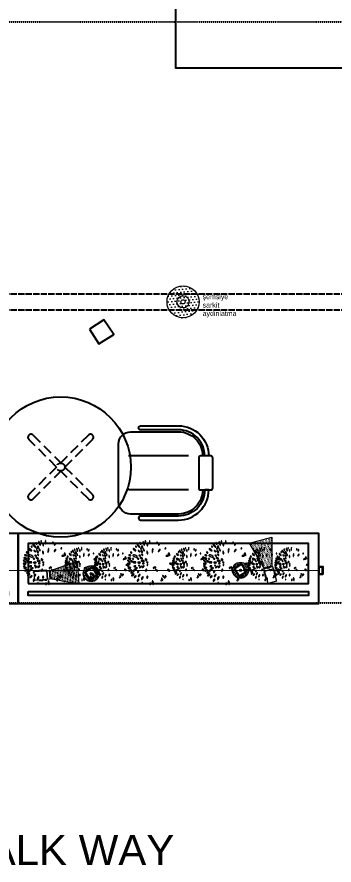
# Model space of a CAD drawing. Header units: millimetres. Extents: x 2562 to 7288, y 778 to 5635.
# Drawn here: x 5712 to 5870.2, y 838.7 to 1262 of the extents above; entities that cross this region are included whole.
import ezdxf

# ---------------------------------------------------------------- set-up
doc = ezdxf.new("R2010")
doc.units = ezdxf.units.MM
doc.set_wipeout_variables(frame=1)
doc.linetypes.add('HIDDEN', pattern=[0.375, 0.25, -0.125])
doc.linetypes.add('x-ref_base plan 1$0$C2-A104-16$0$HIDDEN', pattern=[0.375, 0.25, -0.125])
for name, color, linetype in [('0-gnl-gor2', 6, 'Continuous'), ('0-gnl-gor3', 252, 'Continuous'), ('0-gnl-gor5', 254, 'Continuous'), ('0-gnl-merdiven', 6, 'Continuous'), ('0-gnl-smbl-mahal', 6, 'Continuous'), ('0-gnl-ust', 191, 'HIDDEN'), ('2-tef-aksesuar', 30, 'Continuous'), ('BH-DO-NOTLAR', 12, 'Continuous'), ('yeni string aydinlatma', 30, 'Continuous')]:
    doc.layers.add(name, color=color, linetype=linetype)
doc.layers.add('ONOFF_LI-11', color=7, linetype='Continuous', lineweight=0, true_color=0xcc33a1)
doc.styles.get("Standard").update_dxf_attribs({"font": 'arial.ttf'})
doc.linetypes.add('ZIGZAG', pattern='A,0.00254,-5.08,[131,ltypeshp.shx,S=5.08,R=0,X=-5.08,Y=0],-10.16,[131,ltypeshp.shx,S=5.08,R=180,X=5.08,Y=0],-5.08', length=20.32254)

# ---------------------------------------------------------------- blocks, each defined once
blk = doc.blocks.new('LI-11')
blk.add_wipeout([(-2.2, 3.19), (2.2, 3.19), (2.2, 0.81), (2.56, 0.81), (2.56, -2.83), (2.41, -2.83), (2.41, -2.56), (2.2, -2.56), (2.2, -4.41), (2, -4.61), (-2, -4.61), (-2.2, -4.41), (-2.2, -2.61), (-2.4, -2.61), (-2.4, -2.83), (-2.55, -2.83), (-2.56, 0.81), (-2.2, 0.81)]).dxf.layer = 'ONOFF_LI-11'
at = {"layer": 'ONOFF_LI-11', "ltscale": 3, "true_color": 0xf4cd0b}
h = blk.add_hatch(dxfattribs=at)
h.set_pattern_fill('DOTS', color=40, scale=0.5)
h.paths.add_polyline_path([(-5.75, -18.62), (5.75, -18.62), (2, -4.61), (-2, -4.61)])
at = {"layer": 'ONOFF_LI-11', "color": 251, "ltscale": 3}
for p, q in [((-2.2, 0.81), (-2.56, 0.81)), ((-2.56, 0.81), (-2.56, -0.81)), ((2.2, 0.81), (2.56, 0.81)), ((2.56, 0.81), (2.56, -0.81)), ((-2.2, -0.81), (-2.39, -0.81)), ((2.2, -0.81), (2.39, -0.81)), ((2.41, -1.95), (2.56, -1.95))]:
    blk.add_line(p, q, dxfattribs=at)
for points in [[(-2.56, -1.95), (-2.56, 0.81)], [(-2.41, -1.95), (-2.38, 0.81)], [(2.41, -1.95), (2.38, 0.81)], [(2.56, -1.95), (2.56, 0.81)]]:
    blk.add_lwpolyline(points, dxfattribs=at)
at = {"layer": 'ONOFF_LI-11', "ltscale": 3}
for points in [[(2.2, -4.41), (2.2, 3.19), (-2.2, 3.19), (-2.2, -4.41)], [(-2.2, -3.06), (2.2, -3.06)], [(-2.2, -3.21), (2.2, -3.21)], [(-2.2, -4.41), (2.2, -4.41)], [(-2, -4.61), (-2.2, -4.41)], [(-2, -4.61), (2, -4.61)], [(-2, -4.61), (2, -4.61)], [(2, -4.61), (2.2, -4.41)]]:
    blk.add_lwpolyline(points, dxfattribs=at)
at = {"layer": 'ONOFF_LI-11', "color": 251, "ltscale": 3}
for points in [[(-2.55, -2.83), (-2.4, -2.83), (-2.4, -1.95), (-2.55, -1.95)], [(-2.4, -2.21), (-2.2, -2.21), (-2.2, -2.61), (-2.4, -2.61)], [(2.2, -2.26), (2.41, -2.26), (2.41, -2.56), (2.2, -2.56)], [(2.41, -1.95), (2.56, -1.95), (2.56, -2.83), (2.41, -2.83)]]:
    blk.add_lwpolyline(points, close=True, dxfattribs=at)
at = {"layer": 'ONOFF_LI-11', "color": 40, "ltscale": 3, "true_color": 0xf4cd0b}
blk.add_lwpolyline([(-5.75, -18.62), (5.75, -18.62), (2, -4.61), (-2, -4.61), (-5.75, -18.62)], dxfattribs=at)
blk = doc.blocks.new('BP_Abelia grandiflora')
at = {"layer": '0-gnl-gor5', "lineweight": 9}
for points in [[(-0.1169, 0.1861, 0.228205), (-0.1179, 0.1848, 0.088786), (-0.1179, 0.181, 0.045809), (-0.1169, 0.177, 0.034018), (-0.1147, 0.1718, 0.034018), (-0.1117, 0.167, 0.045809), (-0.109, 0.1638, 0.088786), (-0.1059, 0.1617, 0.228205), (-0.1043, 0.1617, 0.228205), (-0.1034, 0.163, 0.088786), (-0.1033, 0.1668, 0.045809), (-0.1044, 0.1708, 0.034018), (-0.1066, 0.176, 0.034018), (-0.1095, 0.1808, 0.045809), (-0.1123, 0.184, 0.088786), (-0.1154, 0.1861, 0.228205)], [(-0.0949, 0.2077, 0.206976), (-0.0962, 0.2062, 0.096084), (-0.0969, 0.2021, 0.052894), (-0.0962, 0.1976, 0.039992), (-0.0943, 0.1919, 0.039992), (-0.0914, 0.1866, 0.052894), (-0.0886, 0.183, 0.096084), (-0.0851, 0.1807, 0.206976), (-0.0831, 0.1807, 0.206976), (-0.0818, 0.1821, 0.096084), (-0.0811, 0.1862, 0.052894), (-0.0818, 0.1908, 0.039992), (-0.0837, 0.1965, 0.039992), (-0.0866, 0.2018, 0.052894), (-0.0894, 0.2054, 0.096084), (-0.0929, 0.2077, 0.206976)], [(-0.0624, 0.1861, 0.029169), (-0.0573, 0.1778, 0.03978), (-0.0528, 0.1723, 0.081053), (-0.0476, 0.1685, 0.247796), (-0.0454, 0.1685, 0.247796), (-0.0441, 0.1704, 0.081053), (-0.0445, 0.1768, 0.03978), (-0.0466, 0.1836, 0.029169), (-0.0507, 0.1924, 0.029169), (-0.0558, 0.2006, 0.03978), (-0.0603, 0.2061, 0.081053), (-0.0655, 0.21, 0.247796), (-0.0677, 0.2099, 0.247796), (-0.0689, 0.2081, 0.081053), (-0.0686, 0.2016, 0.03978), (-0.0665, 0.1949, 0.029169)], [(-0.0439, 0.2257, 0.261938), (-0.0448, 0.2249, 0.075007), (-0.0454, 0.2211, 0.035692), (-0.0451, 0.2169, 0.025978), (-0.044, 0.2111, 0.025978), (-0.0423, 0.2055, 0.035692), (-0.0406, 0.2017, 0.075007), (-0.0383, 0.1986, 0.261938), (-0.0372, 0.1982, 0.261938), (-0.0363, 0.199, 0.075007), (-0.0357, 0.2029, 0.035692), (-0.036, 0.2071, 0.025978), (-0.0371, 0.2128, 0.025978), (-0.0388, 0.2184, 0.035692), (-0.0405, 0.2223, 0.075007), (-0.0428, 0.2254, 0.261938)], [(-0.0182, 0.2289, 0.243416), (-0.0193, 0.2281, 0.082852), (-0.0205, 0.2245, 0.04109), (-0.0209, 0.2203, 0.030206), (-0.0205, 0.2146, 0.030206), (-0.0194, 0.209, 0.04109), (-0.018, 0.205, 0.082852), (-0.0159, 0.2019, 0.243416), (-0.0146, 0.2014, 0.243416), (-0.0135, 0.2022, 0.082852), (-0.0123, 0.2058, 0.04109), (-0.012, 0.21, 0.030206), (-0.0124, 0.2157, 0.030206), (-0.0135, 0.2213, 0.04109), (-0.0149, 0.2252, 0.082852), (-0.0169, 0.2284, 0.243416)], [(-0.0073, 0.1703, 0.208148), (-0.0086, 0.1698, 0.095716), (-0.0104, 0.1674, 0.052486), (-0.0115, 0.1642, 0.039639), (-0.0122, 0.1599, 0.039639), (-0.0122, 0.1556, 0.052486), (-0.0116, 0.1523, 0.095716), (-0.0102, 0.1497, 0.208148), (-0.0089, 0.149, 0.208148), (-0.0075, 0.1495, 0.095716), (-0.0058, 0.1519, 0.052486), (-0.0047, 0.155, 0.039639), (-0.004, 0.1593, 0.039639), (-0.004, 0.1637, 0.052486), (-0.0046, 0.1669, 0.095716), (-0.006, 0.1696, 0.208148)], [(0.0025, 0.2302, 0.154562), (0.0008, 0.2297, 0.106795), (-0.0008, 0.2278, 0.073326), (-0.0017, 0.2253, 0.059836), (-0.002, 0.222, 0.059836), (-0.0016, 0.2187, 0.073326), (-0.0005, 0.2163, 0.106795), (0.0013, 0.2145, 0.154562), (0.003, 0.214, 0.154562), (0.0046, 0.2146, 0.106795), (0.0063, 0.2165, 0.073326), (0.0072, 0.219, 0.059836), (0.0075, 0.2223, 0.059836), (0.007, 0.2255, 0.073326), (0.0059, 0.228, 0.106795), (0.0042, 0.2298, 0.154562)], [(0.0309, 0.2284, 0.217322), (0.0291, 0.228, 0.092688), (0.0264, 0.2249, 0.049364), (0.0246, 0.2208, 0.036974), (0.023, 0.215, 0.036974), (0.0223, 0.209, 0.049364), (0.0226, 0.2045, 0.092688), (0.024, 0.2006, 0.217322), (0.0255, 0.1996, 0.217322), (0.0273, 0.2, 0.092688), (0.03, 0.2031, 0.049364), (0.0318, 0.2072, 0.036974), (0.0334, 0.213, 0.036974), (0.0341, 0.219, 0.049364), (0.0338, 0.2235, 0.092688), (0.0324, 0.2274, 0.217322)], [(0.0349, 0.1693, 0.191592), (0.0327, 0.169, 0.100474), (0.0295, 0.1664, 0.058435), (0.0271, 0.1626, 0.044925), (0.0251, 0.1571, 0.044925), (0.0241, 0.1513, 0.058435), (0.0242, 0.1468, 0.100474), (0.0257, 0.1429, 0.191592), (0.0274, 0.1416, 0.191592), (0.0296, 0.1419, 0.100474), (0.0328, 0.1445, 0.058435), (0.0352, 0.1483, 0.044925), (0.0372, 0.1538, 0.044925), (0.0382, 0.1596, 0.058435), (0.0381, 0.1641, 0.100474), (0.0366, 0.1679, 0.191592)], [(0.0625, 0.2217, 0.256191), (0.0601, 0.2214, 0.077505), (0.0549, 0.2164, 0.037329), (0.0505, 0.2097, 0.027247), (0.0458, 0.1998, 0.027247), (0.0422, 0.1895, 0.037329), (0.0406, 0.1816, 0.077505), (0.0407, 0.1744, 0.256191), (0.0422, 0.1726, 0.256191), (0.0445, 0.1728, 0.077505), (0.0497, 0.1779, 0.037329), (0.0541, 0.1846, 0.027247), (0.0588, 0.1944, 0.027247), (0.0624, 0.2048, 0.037329), (0.0641, 0.2126, 0.077505), (0.0639, 0.2199, 0.256191)], [(0.0696, 0.1689, 0.110174), (0.0678, 0.1694, 0.102587), (0.0658, 0.169, 0.093413), (0.0641, 0.1678, 0.08782), (0.0629, 0.1661, 0.08782), (0.0623, 0.164, 0.093413), (0.0624, 0.162, 0.102587), (0.0634, 0.1602, 0.110174), (0.0648, 0.159, 0.110174), (0.0666, 0.1586, 0.102587), (0.0686, 0.159, 0.093413), (0.0703, 0.1601, 0.08782), (0.0716, 0.1619, 0.08782), (0.0722, 0.1639, 0.093413), (0.072, 0.166, 0.102587), (0.0711, 0.1678, 0.110174)], [(0.0872, 0.2131, 0.259831), (0.0859, 0.213, 0.07593), (0.0827, 0.2101, 0.036288), (0.0799, 0.2062, 0.026439), (0.0768, 0.2004, 0.026439), (0.0743, 0.1943, 0.036288), (0.0731, 0.1897, 0.07593), (0.0729, 0.1854, 0.259831), (0.0737, 0.1843, 0.259831), (0.0751, 0.1844, 0.07593), (0.0783, 0.1873, 0.036288), (0.0811, 0.1912, 0.026439), (0.0842, 0.197, 0.026439), (0.0866, 0.203, 0.036288), (0.0879, 0.2077, 0.07593), (0.088, 0.212, 0.259831)], [(0.1147, 0.1991, 0.205663), (0.1132, 0.1993, 0.096491), (0.1103, 0.1979, 0.053352), (0.1077, 0.1954, 0.040391), (0.105, 0.1915, 0.040391), (0.1029, 0.1873, 0.053352), (0.102, 0.1838, 0.096491), (0.1021, 0.1806, 0.205663), (0.103, 0.1793, 0.205663), (0.1046, 0.1791, 0.096491), (0.1075, 0.1806, 0.053352), (0.1101, 0.1831, 0.040391), (0.1128, 0.1869, 0.040391), (0.1148, 0.1912, 0.053352), (0.1158, 0.1946, 0.096491), (0.1157, 0.1979, 0.205663)], [(0.1382, 0.1775, 0.15118), (0.1365, 0.1782, 0.106997), (0.134, 0.1779, 0.074795), (0.1316, 0.1766, 0.061485), (0.1292, 0.1743, 0.061485), (0.1274, 0.1716, 0.074795), (0.1266, 0.169, 0.106997), (0.1268, 0.1664, 0.15118), (0.1278, 0.1649, 0.15118), (0.1295, 0.1642, 0.106997), (0.132, 0.1645, 0.074795), (0.1344, 0.1658, 0.061485), (0.1368, 0.1681, 0.061485), (0.1386, 0.1708, 0.074795), (0.1394, 0.1734, 0.106997), (0.1392, 0.176, 0.15118)], [(-0.1882, 0.1194, 0.136055), (-0.1885, 0.1183, 0.10695), (-0.1881, 0.1168, 0.081551), (-0.1873, 0.1156, 0.069671), (-0.1859, 0.1145, 0.069671), (-0.1842, 0.1138, 0.081551), (-0.1827, 0.1137, 0.10695), (-0.1813, 0.1141, 0.136055), (-0.1805, 0.1149, 0.136055), (-0.1802, 0.116, 0.10695), (-0.1805, 0.1174, 0.081551), (-0.1814, 0.1187, 0.069671), (-0.1828, 0.1198, 0.069671), (-0.1844, 0.1204, 0.081551), (-0.1859, 0.1206, 0.10695), (-0.1873, 0.1202, 0.136055)], [(-0.1584, 0.1599, 0.17972), (-0.1593, 0.158, 0.103229), (-0.1587, 0.1544, 0.062965), (-0.157, 0.151, 0.049171), (-0.1537, 0.1471, 0.049171), (-0.1498, 0.144, 0.062965), (-0.1463, 0.1423, 0.103229), (-0.1427, 0.1419, 0.17972), (-0.1408, 0.1428, 0.17972), (-0.14, 0.1447, 0.103229), (-0.1405, 0.1483, 0.062965), (-0.1423, 0.1518, 0.049171), (-0.1455, 0.1556, 0.049171), (-0.1494, 0.1587, 0.062965), (-0.1529, 0.1604, 0.103229), (-0.1565, 0.1608, 0.17972)], [(-0.1503, 0.1158, 0.222164), (-0.1506, 0.1139, 0.090991), (-0.1487, 0.1099, 0.047763), (-0.1455, 0.1062, 0.035633), (-0.1404, 0.102, 0.035633), (-0.1348, 0.0986, 0.047763), (-0.1302, 0.0968, 0.090991), (-0.1258, 0.0964, 0.222164), (-0.1242, 0.0973, 0.222164), (-0.1238, 0.0992, 0.090991), (-0.1257, 0.1032, 0.047763), (-0.1289, 0.1069, 0.035633), (-0.134, 0.1111, 0.035633), (-0.1396, 0.1145, 0.047763), (-0.1442, 0.1163, 0.090991), (-0.1486, 0.1167, 0.222164)], [(-0.1156, 0.1428, 0.225102), (-0.1162, 0.1413, 0.08993), (-0.1152, 0.1376, 0.046807), (-0.1131, 0.134, 0.03484), (-0.1095, 0.1297, 0.03484), (-0.1053, 0.1259, 0.046807), (-0.1018, 0.1236, 0.08993), (-0.0982, 0.1225, 0.225102), (-0.0967, 0.123, 0.225102), (-0.0961, 0.1245, 0.08993), (-0.0971, 0.1282, 0.046807), (-0.0992, 0.1318, 0.03484), (-0.1028, 0.1361, 0.03484), (-0.1069, 0.1399, 0.046807), (-0.1104, 0.1422, 0.08993), (-0.1141, 0.1433, 0.225102)], [(-0.0742, 0.1435, 0.185857), (-0.075, 0.1421, 0.10188), (-0.0748, 0.1393, 0.060594), (-0.0736, 0.1365, 0.046923), (-0.0714, 0.1332, 0.046923), (-0.0686, 0.1304, 0.060594), (-0.066, 0.1288, 0.10188), (-0.0633, 0.1281, 0.185857), (-0.0618, 0.1286, 0.185857), (-0.061, 0.13, 0.10188), (-0.0612, 0.1328, 0.060594), (-0.0623, 0.1357, 0.046923), (-0.0646, 0.1389, 0.046923), (-0.0674, 0.1417, 0.060594), (-0.07, 0.1434, 0.10188), (-0.0727, 0.144, 0.185857)], [(-0.0361, 0.1647, 0.224678), (-0.0373, 0.1636, 0.090084), (-0.0382, 0.1598, 0.046944), (-0.0381, 0.1555, 0.034953), (-0.0369, 0.1499, 0.034953), (-0.035, 0.1445, 0.046944), (-0.0329, 0.1407, 0.090084), (-0.0301, 0.1379, 0.224678), (-0.0285, 0.1376, 0.224678), (-0.0273, 0.1387, 0.090084), (-0.0264, 0.1425, 0.046944), (-0.0265, 0.1468, 0.034953), (-0.0277, 0.1525, 0.034953), (-0.0296, 0.1579, 0.046944), (-0.0317, 0.1617, 0.090084), (-0.0345, 0.1644, 0.224678)], [(-0.0318, 0.0896, 0.218092), (-0.0326, 0.0885, 0.092422), (-0.0328, 0.0851, 0.049107), (-0.0319, 0.0815, 0.036758), (-0.0299, 0.077, 0.036758), (-0.0273, 0.0729, 0.049107), (-0.0248, 0.0701, 0.092422), (-0.022, 0.0684, 0.218092), (-0.0205, 0.0685, 0.218092), (-0.0196, 0.0696, 0.092422), (-0.0195, 0.073, 0.049107), (-0.0203, 0.0766, 0.036758), (-0.0223, 0.0811, 0.036758), (-0.025, 0.0852, 0.049107), (-0.0274, 0.088, 0.092422), (-0.0303, 0.0897, 0.218092)], [(-0.0304, 0.1171, 0.270783), (-0.0309, 0.1163, 0.071066), (-0.0307, 0.1129, 0.033234), (-0.0297, 0.1092, 0.024094), (-0.0277, 0.1044, 0.024094), (-0.0252, 0.0997, 0.033234), (-0.0231, 0.0966, 0.071066), (-0.0205, 0.0942, 0.270783), (-0.0196, 0.0941, 0.270783), (-0.019, 0.0949, 0.071066), (-0.0193, 0.0984, 0.033234), (-0.0203, 0.1021, 0.024094), (-0.0223, 0.1069, 0.024094), (-0.0248, 0.1115, 0.033234), (-0.0269, 0.1146, 0.071066), (-0.0294, 0.117, 0.270783)], [(-0.0097, 0.1225, 0.164937), (-0.0107, 0.1219, 0.10574), (-0.0115, 0.1203, 0.068929), (-0.0118, 0.1184, 0.055121), (-0.0115, 0.1159, 0.055121), (-0.0107, 0.1136, 0.068929), (-0.0096, 0.112, 0.10574), (-0.0081, 0.1109, 0.164937), (-0.007, 0.1108, 0.164937), (-0.006, 0.1114, 0.10574), (-0.0051, 0.113, 0.068929), (-0.0049, 0.115, 0.055121), (-0.0051, 0.1174, 0.055121), (-0.006, 0.1197, 0.068929), (-0.007, 0.1213, 0.10574), (-0.0085, 0.1224, 0.164937)], [(0.0237, 0.1248, 0.221241), (0.0221, 0.1244, 0.091319), (0.0196, 0.1216, 0.048066), (0.0178, 0.1178, 0.035885), (0.0163, 0.1124, 0.035885), (0.0156, 0.1069, 0.048066), (0.0158, 0.1028, 0.091319), (0.017, 0.0992, 0.221241), (0.0183, 0.0982, 0.221241), (0.0199, 0.0986, 0.091319), (0.0224, 0.1014, 0.048066), (0.0241, 0.1052, 0.035885), (0.0256, 0.1105, 0.035885), (0.0263, 0.1161, 0.048066), (0.0262, 0.1202, 0.091319), (0.025, 0.1238, 0.221241)], [(0.0359, 0.0865, 0.213517), (0.0338, 0.0863, 0.093974), (0.0304, 0.0835, 0.050644), (0.0276, 0.0795, 0.038059), (0.0249, 0.0736, 0.038059), (0.0232, 0.0674, 0.050644), (0.0227, 0.0625, 0.093974), (0.0236, 0.0581, 0.213517), (0.025, 0.0567, 0.213517), (0.0271, 0.0569, 0.093974), (0.0305, 0.0597, 0.050644), (0.0333, 0.0637, 0.038059), (0.036, 0.0696, 0.038059), (0.0377, 0.0759, 0.050644), (0.0382, 0.0807, 0.093974), (0.0373, 0.0851, 0.213517)], [(0.0679, 0.0919, 0.234361), (0.0665, 0.0921, 0.086447), (0.0632, 0.0903, 0.043866), (0.0603, 0.0875, 0.032434), (0.0569, 0.0832, 0.032434), (0.0542, 0.0785, 0.043866), (0.0527, 0.0747, 0.086447), (0.0523, 0.071, 0.234361), (0.053, 0.0698, 0.234361), (0.0544, 0.0696, 0.086447), (0.0576, 0.0714, 0.043866), (0.0606, 0.0742, 0.032434), (0.0639, 0.0785, 0.032434), (0.0667, 0.0832, 0.043866), (0.0681, 0.087, 0.086447), (0.0686, 0.0907, 0.234361)], [(0.0661, 0.1221, 0.181524), (0.0647, 0.1224, 0.10285), (0.0625, 0.1216, 0.062262), (0.0604, 0.12, 0.048498), (0.0583, 0.1175, 0.048498), (0.0568, 0.1145, 0.062262), (0.0561, 0.1121, 0.10285), (0.0562, 0.1097, 0.181524), (0.057, 0.1086, 0.181524), (0.0584, 0.1082, 0.10285), (0.0606, 0.109, 0.062262), (0.0627, 0.1106, 0.048498), (0.0648, 0.1132, 0.048498), (0.0663, 0.1161, 0.062262), (0.067, 0.1186, 0.10285), (0.0669, 0.121, 0.181524)], [(0.1041, 0.1589, 0.219849), (0.1013, 0.1592, 0.09181), (0.0958, 0.156, 0.048525), (0.0909, 0.1509, 0.036269), (0.0857, 0.1431, 0.036269), (0.0816, 0.1346, 0.048525), (0.0797, 0.1279, 0.09181), (0.0797, 0.1215, 0.219849), (0.0813, 0.1192, 0.219849), (0.084, 0.119, 0.09181), (0.0896, 0.1222, 0.048525), (0.0944, 0.1273, 0.036269), (0.0997, 0.1351, 0.036269), (0.1038, 0.1435, 0.048525), (0.1057, 0.1503, 0.09181), (0.1057, 0.1567, 0.219849)], [(0.094, 0.0995, 0.190551), (0.0926, 0.0999, 0.100739), (0.0901, 0.0991, 0.058823), (0.0878, 0.0973, 0.045281), (0.0853, 0.0945, 0.045281), (0.0834, 0.0913, 0.058823), (0.0825, 0.0885, 0.100739), (0.0824, 0.0859, 0.190551), (0.0832, 0.0847, 0.190551), (0.0846, 0.0843, 0.100739), (0.0871, 0.0852, 0.058823), (0.0894, 0.0869, 0.045281), (0.0919, 0.0897, 0.045281), (0.0938, 0.0929, 0.058823), (0.0947, 0.0957, 0.100739), (0.0948, 0.0983, 0.190551)], [(0.1418, 0.0995, 0.211516), (0.1406, 0.1001, 0.094634), (0.1379, 0.0995, 0.051326), (0.1352, 0.098, 0.038641), (0.132, 0.0955, 0.038641), (0.1293, 0.0925, 0.051326), (0.1277, 0.0899, 0.094634), (0.1269, 0.0872, 0.211516), (0.1274, 0.086, 0.211516), (0.1285, 0.0855, 0.094634), (0.1313, 0.0861, 0.051326), (0.134, 0.0875, 0.038641), (0.1371, 0.0901, 0.038641), (0.1398, 0.0931, 0.051326), (0.1415, 0.0957, 0.094634), (0.1422, 0.0983, 0.211516)], [(0.1675, 0.1451, 0.224459), (0.1656, 0.1458, 0.090164), (0.1609, 0.1447, 0.047015), (0.1562, 0.1421, 0.035012), (0.1506, 0.1377, 0.035012), (0.1457, 0.1326, 0.047015), (0.1427, 0.1282, 0.090164), (0.1412, 0.1236, 0.224459), (0.1418, 0.1216, 0.224459), (0.1437, 0.1209, 0.090164), (0.1484, 0.122, 0.047015), (0.153, 0.1245, 0.035012), (0.1586, 0.129, 0.035012), (0.1635, 0.1341, 0.047015), (0.1665, 0.1385, 0.090164), (0.1681, 0.1431, 0.224459)], [(0.2035, 0.1, 0.241866), (0.2017, 0.1009, 0.08348), (0.1962, 0.1001, 0.041558), (0.1905, 0.0976, 0.030579), (0.1834, 0.0932, 0.030579), (0.1768, 0.088, 0.041558), (0.1726, 0.0835, 0.08348), (0.1699, 0.0786, 0.241866), (0.1702, 0.0766, 0.241866), (0.172, 0.0756, 0.08348), (0.1775, 0.0765, 0.041558), (0.1832, 0.0789, 0.030579), (0.1903, 0.0833, 0.030579), (0.1969, 0.0886, 0.041558), (0.2011, 0.0931, 0.08348), (0.2038, 0.098, 0.241866)], [(0.1873, 0.118, 0.167836), (0.1863, 0.1188, 0.105336), (0.1844, 0.119, 0.067731), (0.1823, 0.1185, 0.053888), (0.18, 0.1173, 0.053888), (0.178, 0.1156, 0.067731), (0.1767, 0.1139, 0.105336), (0.1762, 0.112, 0.167836), (0.1765, 0.1108, 0.167836), (0.1775, 0.1101, 0.105336), (0.1794, 0.1099, 0.067731), (0.1815, 0.1103, 0.053888), (0.1838, 0.1116, 0.053888), (0.1858, 0.1133, 0.067731), (0.1871, 0.1149, 0.105336), (0.1876, 0.1168, 0.167836)], [(-0.2179, 0.0108, 0.226996), (-0.2171, 0.009, 0.089235), (-0.2128, 0.0066, 0.046197), (-0.2076, 0.0053, 0.034337), (-0.2004, 0.0047, 0.034337), (-0.1932, 0.0051, 0.046197), (-0.188, 0.0062, 0.089235), (-0.1836, 0.0085, 0.226996), (-0.1827, 0.0103, 0.226996), (-0.1836, 0.0121, 0.089235), (-0.1878, 0.0145, 0.046197), (-0.1931, 0.0158, 0.034337), (-0.2003, 0.0164, 0.034337), (-0.2075, 0.016, 0.046197), (-0.2127, 0.0149, 0.089235), (-0.217, 0.0126, 0.226996)], [(-0.2157, 0.0401, 0.218506), (-0.2154, 0.0389, 0.092278), (-0.2133, 0.0371, 0.048969), (-0.2106, 0.0359, 0.036642), (-0.2068, 0.0349, 0.036642), (-0.2029, 0.0344, 0.048969), (-0.1999, 0.0346, 0.092278), (-0.1974, 0.0355, 0.218506), (-0.1967, 0.0365, 0.218506), (-0.197, 0.0376, 0.092278), (-0.199, 0.0394, 0.048969), (-0.2017, 0.0406, 0.036642), (-0.2055, 0.0416, 0.036642), (-0.2095, 0.0421, 0.048969), (-0.2124, 0.0419, 0.092278), (-0.215, 0.041, 0.218506)], [(-0.1458, 0.0585, 0.14574), (-0.1458, 0.0563, 0.107166), (-0.1443, 0.0536, 0.077192), (-0.1418, 0.0515, 0.064269), (-0.1383, 0.05, 0.064269), (-0.1344, 0.0494, 0.077192), (-0.1312, 0.0498, 0.107166), (-0.1285, 0.0512, 0.14574), (-0.1273, 0.0531, 0.14574), (-0.1273, 0.0554, 0.107166), (-0.1288, 0.0581, 0.077192), (-0.1313, 0.0601, 0.064269), (-0.1348, 0.0617, 0.064269), (-0.1387, 0.0623, 0.077192), (-0.1419, 0.0619, 0.107166), (-0.1446, 0.0604, 0.14574)], [(-0.0748, 0.0608, 0.17178), (-0.0753, 0.059, 0.104715), (-0.0743, 0.0561, 0.066124), (-0.0723, 0.0535, 0.052265), (-0.0692, 0.0509, 0.052265), (-0.0655, 0.0491, 0.066124), (-0.0623, 0.0483, 0.104715), (-0.0593, 0.0486, 0.17178), (-0.0578, 0.0498, 0.17178), (-0.0574, 0.0516, 0.104715), (-0.0583, 0.0544, 0.066124), (-0.0603, 0.057, 0.052265), (-0.0635, 0.0596, 0.052265), (-0.0672, 0.0615, 0.066124), (-0.0703, 0.0622, 0.104715), (-0.0733, 0.0619, 0.17178)], [(-0.0205, 0.0374, 0.159367), (-0.0211, 0.0362, 0.106385), (-0.0211, 0.0342, 0.071268), (-0.0202, 0.0322, 0.05759), (-0.0187, 0.0301, 0.05759), (-0.0166, 0.0284, 0.071268), (-0.0147, 0.0275, 0.106385), (-0.0127, 0.0273, 0.159367), (-0.0115, 0.0279, 0.159367), (-0.0108, 0.0291, 0.106385), (-0.0109, 0.0311, 0.071268), (-0.0117, 0.0331, 0.05759), (-0.0133, 0.0352, 0.05759), (-0.0153, 0.0369, 0.071268), (-0.0173, 0.0378, 0.106385), (-0.0193, 0.0379, 0.159367)], [(0.0052, 0.0784, 0.182227), (0.0039, 0.0779, 0.102698), (0.0023, 0.0761, 0.061989), (0.0013, 0.0736, 0.048238), (0.0008, 0.0702, 0.048238), (0.001, 0.0668, 0.061989), (0.0017, 0.0643, 0.102698), (0.003, 0.0623, 0.182227), (0.0043, 0.0617, 0.182227), (0.0056, 0.0621, 0.102698), (0.0072, 0.064, 0.061989), (0.0082, 0.0665, 0.048238), (0.0087, 0.0698, 0.048238), (0.0085, 0.0732, 0.061989), (0.0079, 0.0758, 0.102698), (0.0065, 0.0778, 0.182227)], [(0.012, 0.0369, 0.233435), (0.0111, 0.0368, 0.086805), (0.0093, 0.0354, 0.044155), (0.0079, 0.0333, 0.032669), (0.0064, 0.0302, 0.032669), (0.0053, 0.027, 0.044155), (0.0049, 0.0245, 0.086805), (0.0051, 0.0223, 0.233435), (0.0057, 0.0216, 0.233435), (0.0066, 0.0216, 0.086805), (0.0083, 0.0231, 0.044155), (0.0097, 0.0252, 0.032669), (0.0112, 0.0282, 0.032669), (0.0123, 0.0315, 0.044155), (0.0128, 0.034, 0.086805), (0.0126, 0.0362, 0.233435)], [(0.0453, 0.0441, 0.148782), (0.0434, 0.0454, 0.107096), (0.0403, 0.0456, 0.075846), (0.0371, 0.0447, 0.062692), (0.0338, 0.0425, 0.062692), (0.031, 0.0396, 0.075846), (0.0295, 0.0367, 0.107096), (0.0291, 0.0336, 0.148782), (0.03, 0.0315, 0.148782), (0.0319, 0.0302, 0.107096), (0.035, 0.03, 0.075846), (0.0382, 0.0309, 0.062692), (0.0416, 0.0331, 0.062692), (0.0443, 0.036, 0.075846), (0.0458, 0.0389, 0.107096), (0.0462, 0.042, 0.148782)], [(0.0981, 0.0721, 0.189405), (0.0969, 0.0727, 0.101026), (0.0946, 0.0725, 0.059252), (0.0923, 0.0715, 0.045676), (0.0897, 0.0696, 0.045676), (0.0874, 0.0673, 0.059252), (0.086, 0.0651, 0.101026), (0.0855, 0.0629, 0.189405), (0.0859, 0.0617, 0.189405), (0.087, 0.0611, 0.101026), (0.0893, 0.0613, 0.059252), (0.0916, 0.0623, 0.045676), (0.0943, 0.0642, 0.045676), (0.0966, 0.0665, 0.059252), (0.0979, 0.0686, 0.101026), (0.0985, 0.0709, 0.189405)], [(0.1193, 0.0144, 0.224989), (0.1186, 0.0158, 0.089971), (0.1151, 0.0174, 0.046843), (0.1111, 0.0181, 0.03487), (0.1055, 0.0181, 0.03487), (0.1, 0.0173, 0.046843), (0.096, 0.0161, 0.089971), (0.0928, 0.014, 0.224989), (0.0922, 0.0125, 0.224989), (0.093, 0.0112, 0.089971), (0.0964, 0.0096, 0.046843), (0.1005, 0.0089, 0.03487), (0.1061, 0.0089, 0.03487), (0.1116, 0.0097, 0.046843), (0.1156, 0.0109, 0.089971), (0.1188, 0.0129, 0.224989)], [(0.1346, 0.0725, 0.173385), (0.1328, 0.0738, 0.104439), (0.1293, 0.0741, 0.065477), (0.1255, 0.0731, 0.051621), (0.1212, 0.0708, 0.051621), (0.1175, 0.0676, 0.065477), (0.1152, 0.0645, 0.104439), (0.1142, 0.0611, 0.173385), (0.1147, 0.059, 0.173385), (0.1165, 0.0577, 0.104439), (0.1201, 0.0574, 0.065477), (0.1238, 0.0584, 0.051621), (0.1281, 0.0607, 0.051621), (0.1318, 0.0639, 0.065477), (0.1341, 0.067, 0.104439), (0.1351, 0.0704, 0.173385)], [(0.1513, 0.0468, 0.242243), (0.1503, 0.0477, 0.083327), (0.1468, 0.0483, 0.041444), (0.1429, 0.0479, 0.030488), (0.1377, 0.0467, 0.030488), (0.1327, 0.0448, 0.041444), (0.1293, 0.0429, 0.083327), (0.1267, 0.0404, 0.242243), (0.1265, 0.0392, 0.242243), (0.1274, 0.0382, 0.083327), (0.1309, 0.0377, 0.041444), (0.1348, 0.0381, 0.030488), (0.14, 0.0393, 0.030488), (0.145, 0.0412, 0.041444), (0.1484, 0.0431, 0.083327), (0.151, 0.0456, 0.242243)], [(0.1594, 0.073, 0.141068), (0.1582, 0.0738, 0.107148), (0.1564, 0.0742, 0.079281), (0.1545, 0.0738, 0.066799), (0.1524, 0.0727, 0.066799), (0.1507, 0.0711, 0.079281), (0.1497, 0.0694, 0.107148), (0.1494, 0.0676, 0.141068), (0.1499, 0.0662, 0.141068), (0.151, 0.0653, 0.107148), (0.1529, 0.065, 0.079281), (0.1548, 0.0654, 0.066799), (0.1569, 0.0665, 0.066799), (0.1586, 0.0681, 0.079281), (0.1596, 0.0698, 0.107148), (0.1598, 0.0716, 0.141068)], [(0.1792, 0.0558, 0.150587), (0.178, 0.0578, 0.107025), (0.1752, 0.0595, 0.075054), (0.1717, 0.06, 0.06178), (0.1675, 0.0595, 0.06178), (0.1636, 0.058, 0.075054), (0.1608, 0.056, 0.107025), (0.1591, 0.0532, 0.150587), (0.1589, 0.0509, 0.150587), (0.1601, 0.0489, 0.107025), (0.163, 0.0472, 0.075054), (0.1664, 0.0467, 0.06178), (0.1706, 0.0472, 0.06178), (0.1745, 0.0487, 0.075054), (0.1773, 0.0507, 0.107025), (0.1791, 0.0535, 0.150587)], [(0.1986, -0.0014, 0.244655), (0.198, -0.0002, 0.082347), (0.1947, 0.0016, 0.040717), (0.1907, 0.0027, 0.02991), (0.185, 0.0033, 0.02991), (0.1794, 0.0032, 0.040717), (0.1752, 0.0026, 0.082347), (0.1718, 0.0011, 0.244655), (0.1711, 0, 0.244655), (0.1716, -0.0013, 0.082347), (0.175, -0.0031, 0.040717), (0.179, -0.0041, 0.02991), (0.1846, -0.0047, 0.02991), (0.1903, -0.0046, 0.040717), (0.1944, -0.004, 0.082347), (0.1979, -0.0026, 0.244655)], [(0.2216, 0.0378, 0.277561), (0.2205, 0.0388, 0.067974), (0.2151, 0.0394, 0.031398), (0.209, 0.0388, 0.0227), (0.2009, 0.0372, 0.0227), (0.1929, 0.0348, 0.031398), (0.1873, 0.0324, 0.067974), (0.1828, 0.0293, 0.277561), (0.1824, 0.0279, 0.277561), (0.1834, 0.0269, 0.067974), (0.1889, 0.0263, 0.031398), (0.1949, 0.0269, 0.0227), (0.203, 0.0285, 0.0227), (0.211, 0.031, 0.031398), (0.2166, 0.0333, 0.067974), (0.2211, 0.0364, 0.277561)], [(0.2153, 0.0698, 0.167894), (0.214, 0.071, 0.105327), (0.2112, 0.0717, 0.067707), (0.2082, 0.0713, 0.053864), (0.2047, 0.0699, 0.053864), (0.2015, 0.0678, 0.067707), (0.1994, 0.0656, 0.105327), (0.1983, 0.063, 0.167894), (0.1986, 0.0612, 0.167894), (0.1999, 0.06, 0.105327), (0.2026, 0.0594, 0.067707), (0.2056, 0.0598, 0.053864), (0.2092, 0.0611, 0.053864), (0.2124, 0.0632, 0.067707), (0.2144, 0.0654, 0.105327), (0.2155, 0.068, 0.167894)], [(0.2238, 0.0126, 0.132495), (0.2234, 0.014, 0.106693), (0.2222, 0.0153, 0.083176), (0.2206, 0.0161, 0.071819), (0.2184, 0.0164, 0.071819), (0.2163, 0.0161, 0.083176), (0.2146, 0.0153, 0.106693), (0.2134, 0.014, 0.132495), (0.213, 0.0126, 0.132495), (0.2134, 0.0112, 0.106693), (0.2146, 0.0098, 0.083176), (0.2163, 0.009, 0.071819), (0.2184, 0.0087, 0.071819), (0.2206, 0.009, 0.083176), (0.2222, 0.0098, 0.106693), (0.2234, 0.0112, 0.132495)], [(-0.199, -0.0776, 0.203392), (-0.1984, -0.078, 0.097182), (-0.1969, -0.0782, 0.054153), (-0.1953, -0.0778, 0.04109), (-0.1933, -0.077, 0.04109), (-0.1914, -0.0758, 0.054153), (-0.1902, -0.0747, 0.097182), (-0.1895, -0.0733, 0.203392), (-0.1895, -0.0726, 0.203392), (-0.1901, -0.0721, 0.097182), (-0.1916, -0.072, 0.054153), (-0.1932, -0.0723, 0.04109), (-0.1952, -0.0732, 0.04109), (-0.1971, -0.0744, 0.054153), (-0.1983, -0.0755, 0.097182), (-0.199, -0.0768, 0.203392)], [(-0.1913, -0.0915, 0.248362), (-0.1905, -0.0921, 0.080818), (-0.1875, -0.092, 0.039613), (-0.1843, -0.0911, 0.029036), (-0.1802, -0.0893, 0.029036), (-0.1764, -0.087, 0.039613), (-0.1738, -0.085, 0.080818), (-0.1719, -0.0826, 0.248362), (-0.1719, -0.0816, 0.248362), (-0.1728, -0.081, 0.080818), (-0.1758, -0.0811, 0.039613), (-0.1789, -0.082, 0.029036), (-0.183, -0.0838, 0.029036), (-0.1869, -0.0861, 0.039613), (-0.1895, -0.0881, 0.080818), (-0.1913, -0.0905, 0.248362)], [(-0.0769, -0.0398, 0.241023), (-0.078, -0.0393, 0.083819), (-0.0811, -0.0402, 0.041814), (-0.0843, -0.042, 0.030784), (-0.0881, -0.0451, 0.030784), (-0.0915, -0.0485, 0.041814), (-0.0937, -0.0514, 0.083819), (-0.0949, -0.0545, 0.241023), (-0.0946, -0.0556, 0.241023), (-0.0935, -0.0561, 0.083819), (-0.0903, -0.0552, 0.041814), (-0.0872, -0.0534, 0.030784), (-0.0834, -0.0504, 0.030784), (-0.0799, -0.0469, 0.041814), (-0.0778, -0.044, 0.083819), (-0.0766, -0.0409, 0.241023)], [(-0.0535, -0.0192, 0.151181), (-0.0547, -0.0184, 0.106997), (-0.0568, -0.0183, 0.074794), (-0.0589, -0.0189, 0.061485), (-0.0612, -0.0203, 0.061485), (-0.063, -0.0223, 0.074794), (-0.0641, -0.0242, 0.106997), (-0.0643, -0.0263, 0.151181), (-0.0638, -0.0276, 0.151181), (-0.0625, -0.0284, 0.106997), (-0.0605, -0.0286, 0.074794), (-0.0584, -0.028, 0.061485), (-0.0561, -0.0265, 0.061485), (-0.0542, -0.0246, 0.074794), (-0.0532, -0.0226, 0.106997), (-0.0529, -0.0206, 0.151181)], [(-0.0498, -0.0342, 0.175332), (-0.0509, -0.0338, 0.104088), (-0.0528, -0.0342, 0.064698), (-0.0546, -0.0353, 0.050853), (-0.0565, -0.0372, 0.050853), (-0.058, -0.0395, 0.064698), (-0.0587, -0.0415, 0.104088), (-0.0588, -0.0434, 0.175332), (-0.0582, -0.0444, 0.175332), (-0.0571, -0.0448, 0.104088), (-0.0551, -0.0444, 0.064698), (-0.0533, -0.0433, 0.050853), (-0.0514, -0.0414, 0.050853), (-0.0499, -0.0391, 0.064698), (-0.0492, -0.0371, 0.104088), (-0.0492, -0.0352, 0.175332)], [(0.1367, -0.0488, 0.30054), (0.1364, -0.0476, 0.057112), (0.1318, -0.0445, 0.025448), (0.1262, -0.0419, 0.018256), (0.1183, -0.0389, 0.018256), (0.1101, -0.0366, 0.025448), (0.1041, -0.0354, 0.057112), (0.0985, -0.0353, 0.30054), (0.0976, -0.036, 0.30054), (0.0979, -0.0371, 0.057112), (0.1025, -0.0403, 0.025448), (0.108, -0.0429, 0.018256), (0.116, -0.0458, 0.018256), (0.1242, -0.0482, 0.025448), (0.1302, -0.0493, 0.057112), (0.1358, -0.0495, 0.30054)], [(0.2184, -0.032, 0.290135), (0.2181, -0.0311, 0.062096), (0.2144, -0.0287, 0.028093), (0.2099, -0.0268, 0.020218), (0.2034, -0.0249, 0.020218), (0.1969, -0.0235, 0.028093), (0.192, -0.0229, 0.062096), (0.1876, -0.0232, 0.290135), (0.1869, -0.0239, 0.290135), (0.1872, -0.0249, 0.062096), (0.1909, -0.0273, 0.028093), (0.1954, -0.0291, 0.020218), (0.2018, -0.0311, 0.020218), (0.2084, -0.0325, 0.028093), (0.2132, -0.033, 0.062096), (0.2177, -0.0327, 0.290135)], [(-0.1769, -0.1172, 0.283742), (-0.1757, -0.1177, 0.065106), (-0.1707, -0.1163, 0.029758), (-0.1657, -0.1138, 0.021464), (-0.1591, -0.1096, 0.021464), (-0.1529, -0.1049, 0.029758), (-0.1488, -0.101, 0.065106), (-0.1457, -0.0969, 0.283742), (-0.1458, -0.0956, 0.283742), (-0.147, -0.0951, 0.065106), (-0.1519, -0.0965, 0.029758), (-0.157, -0.099, 0.021464), (-0.1636, -0.1032, 0.021464), (-0.1698, -0.1079, 0.029758), (-0.1739, -0.1118, 0.065106), (-0.177, -0.1159, 0.283742)], [(-0.1656, -0.1316, 0.178273), (-0.1645, -0.1322, 0.103522), (-0.1623, -0.1319, 0.063533), (-0.1602, -0.1309, 0.049718), (-0.1579, -0.129, 0.049718), (-0.156, -0.1267, 0.063533), (-0.155, -0.1246, 0.103522), (-0.1547, -0.1224, 0.178273), (-0.1553, -0.1213, 0.178273), (-0.1564, -0.1207, 0.103522), (-0.1586, -0.121, 0.063533), (-0.1606, -0.122, 0.049718), (-0.163, -0.1239, 0.049718), (-0.1648, -0.1262, 0.063533), (-0.1659, -0.1283, 0.103522), (-0.1662, -0.1305, 0.178273)], [(-0.1142, -0.1767, 0.183113), (-0.1122, -0.1774, 0.102503), (-0.1087, -0.1765, 0.061647), (-0.1053, -0.1744, 0.047913), (-0.1016, -0.1708, 0.047913), (-0.0987, -0.1666, 0.061647), (-0.0972, -0.1628, 0.102503), (-0.097, -0.1592, 0.183113), (-0.098, -0.1573, 0.183113), (-0.1, -0.1566, 0.102503), (-0.1036, -0.1575, 0.061647), (-0.107, -0.1596, 0.047913), (-0.1107, -0.1632, 0.047913), (-0.1136, -0.1675, 0.061647), (-0.1151, -0.1712, 0.102503), (-0.1153, -0.1749, 0.183113)], [(0.044, -0.2073, 0.280106), (0.0452, -0.2064, 0.066799), (0.0464, -0.2004, 0.030719), (0.0465, -0.1937, 0.022187), (0.0456, -0.1846, 0.022187), (0.0439, -0.1755, 0.030719), (0.0419, -0.1692, 0.066799), (0.0391, -0.1638, 0.280106), (0.0377, -0.1632, 0.280106), (0.0365, -0.1642, 0.066799), (0.0352, -0.1701, 0.030719), (0.0352, -0.1768, 0.022187), (0.0361, -0.1859, 0.022187), (0.0378, -0.195, 0.030719), (0.0397, -0.2014, 0.066799), (0.0425, -0.2067, 0.280106)], [(0.1147, -0.1173, 0.230196), (0.1152, -0.1159, 0.088039), (0.1142, -0.1123, 0.045175), (0.1121, -0.1087, 0.033499), (0.1085, -0.1045, 0.033499), (0.1044, -0.1007, 0.045175), (0.101, -0.0984, 0.088039), (0.0974, -0.0972, 0.230196), (0.096, -0.0977, 0.230196), (0.0955, -0.0991, 0.088039), (0.0965, -0.1027, 0.045175), (0.0986, -0.1063, 0.033499), (0.1021, -0.1105, 0.033499), (0.1062, -0.1143, 0.045175), (0.1097, -0.1166, 0.088039), (0.1132, -0.1178, 0.230196)], [(0.1179, -0.1776, 0.145133), (0.1188, -0.1766, 0.107172), (0.1193, -0.1748, 0.077462), (0.119, -0.1729, 0.06459), (0.1181, -0.1708, 0.06459), (0.1167, -0.1689, 0.077462), (0.1151, -0.1678, 0.107172), (0.1134, -0.1674, 0.145133), (0.112, -0.1677, 0.145133), (0.1111, -0.1687, 0.107172), (0.1107, -0.1705, 0.077462), (0.1109, -0.1724, 0.06459), (0.1118, -0.1745, 0.06459), (0.1132, -0.1763, 0.077462), (0.1148, -0.1775, 0.107172), (0.1166, -0.1779, 0.145133)], [(0.1774, -0.124, 0.195041), (0.1777, -0.1223, 0.099565), (0.1765, -0.1193, 0.057161), (0.1742, -0.1165, 0.043768), (0.1706, -0.1136, 0.043768), (0.1665, -0.1114, 0.057161), (0.1631, -0.1103, 0.099565), (0.1599, -0.1104, 0.195041), (0.1585, -0.1114, 0.195041), (0.1581, -0.113, 0.099565), (0.1593, -0.1161, 0.057161), (0.1616, -0.1188, 0.043768), (0.1652, -0.1217, 0.043768), (0.1693, -0.1239, 0.057161), (0.1727, -0.125, 0.099565), (0.176, -0.1249, 0.195041)], [(0.1909, -0.1037, 0.147171), (0.1914, -0.1021, 0.107141), (0.191, -0.0999, 0.076557), (0.1897, -0.0979, 0.06352), (0.1876, -0.096, 0.06352), (0.185, -0.0946, 0.076557), (0.1827, -0.0942, 0.107141), (0.1805, -0.0946, 0.147171), (0.1792, -0.0956, 0.147171), (0.1787, -0.0972, 0.107141), (0.1791, -0.0994, 0.076557), (0.1804, -0.1014, 0.06352), (0.1825, -0.1033, 0.06352), (0.1851, -0.1046, 0.076557), (0.1874, -0.1051, 0.107141), (0.1896, -0.1047, 0.147171)], [(-0.0475, -0.2051, 0.205061), (-0.0462, -0.205, 0.096676), (-0.044, -0.2033, 0.053564), (-0.0423, -0.2008, 0.040575), (-0.0407, -0.1971, 0.040575), (-0.0397, -0.1932, 0.053564), (-0.0396, -0.1902, 0.096676), (-0.0402, -0.1875, 0.205061), (-0.0412, -0.1866, 0.205061), (-0.0426, -0.1867, 0.096676), (-0.0447, -0.1884, 0.053564), (-0.0464, -0.1909, 0.040575), (-0.048, -0.1946, 0.040575), (-0.049, -0.1985, 0.053564), (-0.0492, -0.2015, 0.096676), (-0.0485, -0.2042, 0.205061)], [(0.0611, -0.2028, 0.150975), (0.0622, -0.2021, 0.107007), (0.0631, -0.2003, 0.074884), (0.0633, -0.1983, 0.061587), (0.0629, -0.1959, 0.061587), (0.0618, -0.1936, 0.074884), (0.0605, -0.1921, 0.107007), (0.0589, -0.1911, 0.150975), (0.0575, -0.1911, 0.150975), (0.0564, -0.1919, 0.107007), (0.0555, -0.1936, 0.074884), (0.0553, -0.1956, 0.061587), (0.0557, -0.1981, 0.061587), (0.0568, -0.2003, 0.074884), (0.0581, -0.2019, 0.107007), (0.0597, -0.2028, 0.150975)]]:
    blk.add_lwpolyline(points, format="xyb", close=True, dxfattribs=at)
blk = doc.blocks.new('M01-a')
at = {"layer": '0-gnl-gor3'}
blk.add_lwpolyline([(-75, 0), (75, 0), (75, 35), (-75, 35), (-75, 0)], dxfattribs=at)
for points in [[(-70, 10), (70, 10), (70, 30), (-70, 30)], [(-70, 6), (70, 6), (70, 4), (-70, 4)]]:
    blk.add_lwpolyline(points, close=True, dxfattribs=at)
at = {"layer": '0-gnl-gor3', "rotation": 99.98892723751042}
for p, xscale, yscale, zscale in [((-60.99, 20.44), 49.99999999999857, 49.99999999999857, 49.99999999999857), ((-8.99, 20.44), 49.99999999999857, 49.99999999999857, 49.99999999999857), ((28.95, 20.44), 49.99999999999857, 49.99999999999857, 49.99999999999857), ((-43.06, 19.69), 37.49999999999898, 37.49999999999898, 37.49999999999898), ((-28.36, 19.69), 37.49999999999898, 37.49999999999898, 37.49999999999898), ((10.39, 19.69), 37.49999999999898, 37.49999999999898, 37.49999999999898), ((48.34, 19.69), 37.49999999999898, 37.49999999999898, 37.49999999999898), ((61.66, 19.69), 37.49999999999898, 37.49999999999898, 37.49999999999898)]:
    blk.add_blockref('BP_Abelia grandiflora', p, dxfattribs=dict(at, xscale=xscale, yscale=yscale, zscale=zscale))
blk = doc.blocks.new('x-ref_base plan 1$0$sandalye')
for points in [[(4722.04, 1434.53, 0.414214), (4721.04, 1435.53), (4706.04, 1435.53, 0.414214), (4705.04, 1434.53), (4705.04, 1429.53, 0.414214), (4706.04, 1428.53), (4721.04, 1428.53, 0.414214), (4722.04, 1429.53)], [(4690.04, 1399.53), (4690.04, 1418.53, -0.414214), (4705.04, 1433.53), (4705.04, 1431.53, 0.414214), (4692.04, 1418.53), (4692.04, 1399.53, -1)], [(4737.04, 1399.53), (4737.04, 1418.53, 0.414214), (4722.04, 1433.53), (4722.04, 1431.53, -0.414214), (4735.04, 1418.53), (4735.04, 1399.53, 1)]]:
    blk.add_lwpolyline(points, format="xyb", close=True)
blk.add_lwpolyline([(4722.04, 1430.53, -0.414214), (4734.04, 1418.53), (4734.04, 1394.53, -0.414214), (4728.04, 1388.53), (4699.04, 1388.53, -0.414214), (4693.04, 1394.53), (4693.04, 1418.53, -0.414214), (4705.04, 1430.53)], format="xyb")
for points in [[(4705.04, 1423.53), (4705.04, 1393.53)], [(4722.04, 1423.53), (4722.04, 1393.53)]]:
    blk.add_lwpolyline(points)
blk.add_arc((4736.04, 1399.53), 1, 180, 0)
blk = doc.blocks.new('x-ref_base plan 1$0$masa 70 yuvarlak')
at = {"linetype": 'x-ref_base plan 1$0$C2-A104-16$0$HIDDEN', "ltscale": 20}
for points in [[(4585.62, 996.48), (4585.62, 1015.98, 0.414214), (4584.12, 1017.48), (4584.12, 1017.48, 0.414214), (4582.62, 1015.98), (4582.62, 996.48)], [(4582.62, 993.48), (4563.12, 993.48, -0.414214), (4561.62, 994.98), (4561.62, 994.98, -0.414214), (4563.12, 996.48), (4582.62, 996.48)], [(4585.62, 996.48), (4605.12, 996.48, -0.414214), (4606.62, 994.98), (4606.62, 994.98, -0.414214), (4605.12, 993.48), (4585.62, 993.48)], [(4582.62, 993.48), (4582.62, 973.98, 0.414214), (4584.12, 972.48), (4584.12, 972.48, 0.414214), (4585.62, 973.98), (4585.62, 993.48)]]:
    blk.add_lwpolyline(points, format="xyb", dxfattribs=at)
blk.add_circle((4584.12, 994.98), 35)
blk.add_circle((4584.12, 994.98), 2, dxfattribs=at)
blk = doc.blocks.new('150327 OUTDOR')
for name, p, rotation in [('x-ref_base plan 1$0$masa 70 yuvarlak', (-54697.73, -18370.98, -1414.51), 315.0000000000041), ('x-ref_base plan 1$0$sandalye', (-52112.38, -16198.3, -1414.51), 270)]:
    blk.add_blockref(name, p, dxfattribs=dict(rotation=rotation))
blk = doc.blocks.new('STRING LIGHT')
at = {"layer": 'ONOFF_LI-11', "ltscale": 3, "true_color": 0xf4cd0b}
h = blk.add_hatch(dxfattribs=at)
h.set_pattern_fill('DOTS', color=40, scale=0.5, angle=122.183569)
edge = h.paths.add_edge_path()
edge.add_arc((-61887.93, -18703.99), 4, 0, 360)
h.paths.add_polyline_path([(-61890.96, -18703.24), (-61888.62, -18706.96), (-61884.89, -18704.62), (-61887.37, -18700.97)], flags=16)
at = {"layer": '2-tef-aksesuar', "ltscale": 0.4, "elevation": 555.59}
blk.add_lwpolyline([(-61890.96, -18703.24), (-61888.62, -18706.96), (-61884.89, -18704.62), (-61887.37, -18700.97)], close=True, dxfattribs=at)
at = {"layer": 'ONOFF_LI-11', "color": 251, "ltscale": 3}
for p, q in [((-61890.83, -18702.74, 555.59), (-61889.46, -18701.87, 555.59)), ((-61890.64, -18703.04, 555.59), (-61890.83, -18702.74, 555.59)), ((-61889.27, -18702.17, 555.59), (-61889.38, -18702.01, 555.59)), ((-61888.41, -18701.39, 555.59), (-61888.49, -18701.26, 555.59)), ((-61888.3, -18706.76, 555.59), (-61888.11, -18707.06, 555.59)), ((-61888.11, -18707.06, 555.59), (-61886.74, -18706.2, 555.59)), ((-61886.93, -18705.9, 555.59), (-61886.82, -18706.06, 555.59))]:
    blk.add_line(p, q, dxfattribs=at)
at = {"layer": 'ONOFF_LI-11', "ltscale": 3, "elevation": 555.59}
for points in [[(-61887.41, -18701), (-61890.96, -18703.24), (-61888.62, -18706.96), (-61885.06, -18704.72)], [(-61885.06, -18704.72), (-61887.41, -18701)], [(-61887.13, -18701.06), (-61887.41, -18701)], [(-61885.02, -18704.7), (-61887.37, -18700.97)], [(-61884.89, -18704.62), (-61887.24, -18700.89)], [(-61885, -18704.45), (-61887.13, -18701.06)], [(-61885, -18704.45), (-61887.13, -18701.06)], [(-61885, -18704.45), (-61885.06, -18704.72)]]:
    blk.add_lwpolyline(points, dxfattribs=at)
at = {"layer": 'ONOFF_LI-11', "color": 251, "ltscale": 3, "elevation": 555.59}
for points in [[(-61888.49, -18701.26), (-61890.83, -18702.74)], [(-61888.41, -18701.39), (-61890.74, -18702.89)], [(-61885.85, -18705.46), (-61888.2, -18706.91)], [(-61885.77, -18705.59), (-61888.11, -18707.06)]]:
    blk.add_lwpolyline(points, dxfattribs=at)
for points in [[(-61888.41, -18701.39), (-61888.49, -18701.26), (-61887.75, -18700.8), (-61887.67, -18700.92)], [(-61888.05, -18701.4), (-61888.16, -18701.23), (-61887.9, -18701.07), (-61887.79, -18701.24)], [(-61885.64, -18705.32), (-61885.74, -18705.15), (-61885.41, -18704.94), (-61885.3, -18705.11)], [(-61885.03, -18705.12), (-61885.11, -18704.99), (-61885.85, -18705.46), (-61885.77, -18705.59)]]:
    blk.add_lwpolyline(points, close=True, dxfattribs=at)
at = {"layer": 'ONOFF_LI-11', "color": 40, "ltscale": 3, "true_color": 0xf4cd0b}
for radius in [4, 0.523]:
    blk.add_circle((-61887.93, -18703.99), radius, dxfattribs=at)
blk = doc.blocks.new('semsiye sarkit ayd')
at = {"layer": 'ONOFF_LI-11', "ltscale": 3, "true_color": 0xf4cd0b}
h = blk.add_hatch(dxfattribs=at)
h.set_pattern_fill('DOTS', color=40, angle=122.1836)
h.set_pattern_definition([(122.1835691, (73043.6063, 16566.442), (-1.7663521, -0.173768728), [0, -1.5875])])
edge = h.paths.add_edge_path()
edge.add_arc((-50732.24, -20841.53), 8, 0, 360)
h.paths.add_polyline_path([(-50733.58, -20841.26), (-50732.42, -20842.98), (-50730.66, -20841.63), (-50732.06, -20840.06)], flags=16)
at = {"layer": 'ONOFF_LI-11', "color": 40, "ltscale": 3, "true_color": 0xf4cd0b}
for radius in [8, 3.05, 1.05]:
    blk.add_circle((-50732.24, -20841.53, 1382.9), radius, dxfattribs=at)
at = {"layer": 'ONOFF_LI-11', "color": 40, "ltscale": 3, "true_color": 0xf4cd0b, "insert": (-50722.45, -20837.71, 674.77), "char_height": 2.5, "attachment_point": 1}
blk.add_mtext_dynamic_manual_height_columns('şemsiye\\Psarkit \\Paydinlatma', width=17.9411, gutter_width=12.5, heights=[0], dxfattribs=at)

msp = doc.modelspace()

# ---------------------------------------------------------------- linework, layer by layer
at = {"layer": '0-gnl-gor5', "linetype": 'HIDDEN', "ltscale": 5}
for p, q in [((6030.67, 1123.62), (4268.29, 1123.62, -730.38)), ((6030.67, 1115.62), (4268.29, 1115.62, -730.38))]:
    msp.add_line(p, q, dxfattribs=at)
at = {"layer": '0-gnl-merdiven'}
msp.add_lwpolyline([(6025.6, 1266.36), (6025.6, 1236.36), (5791.22, 1236.36), (5791.22, 1266.36)], dxfattribs=at)
at = {"layer": '0-gnl-ust', "ltscale": 0.4}
for p, q in [((4262.29, 1259.62, -730.38), (6036.67, 1259.62)), ((4262.29, 969.62, -730.38), (6036.67, 969.62))]:
    msp.add_line(p, q, dxfattribs=at)
at = {"layer": '2-tef-aksesuar', "ltscale": 0.4, "elevation": 2494.09}
msp.add_lwpolyline([(5748.18, 1106.22), (5752.87, 1098.77), (5760.33, 1103.46), (5755.38, 1110.75)], close=True, dxfattribs=at)
at = {"layer": 'BH-DO-NOTLAR', "linetype": 'HIDDEN', "ltscale": 10}
for p, q in [((6030.67, 1123.62), (5533.23, 1123.62, -206.15)), ((6030.67, 1115.62), (5533.23, 1115.62, -206.15))]:
    msp.add_line(p, q, dxfattribs=at)
at = {"layer": 'yeni string aydinlatma', "ltscale": 0.4, "elevation": 1382.9}
for points in [[(5864.56, 983.76), (5862.56, 983.76), (5862.56, 987.76), (5864.56, 987.76)], [(5864.36, 983.96), (5862.76, 983.96), (5862.76, 987.56), (5864.36, 987.56)]]:
    msp.add_lwpolyline(points, close=True, dxfattribs=at)

# ---------------------------------------------------------------- block references
at = {"layer": '0-gnl-gor3'}
msp.add_blockref('M01-a', (5637.56, 969.16, 1382.9), dxfattribs=at)
at = {"layer": 'ONOFF_LI-11'}
msp.add_blockref('semsiye sarkit ayd', (56527.09, 21961.32, -1382.9), dxfattribs=at)
at = {"layer": 'ONOFF_LI-11', "xscale": -1}
for p, rotation in [((5838.56, 982.94, 1382.9), 195.5626832185492), ((5723.86, 983.21, 1382.9), 94.36439203131361)]:
    msp.add_blockref('LI-11', p, dxfattribs=dict(at, rotation=rotation))
at = {"layer": 'yeni string aydinlatma'}
msp.add_blockref('STRING LIGHT', (67636.95, 19688.14, 1382.9), dxfattribs=at)

# ---------------------------------------------------------------- texts
at = {"layer": '0-gnl-smbl-mahal', "insert": (5409.14, 853.71), "char_height": 15, "width": 649.3881, "attachment_point": 1}
msp.add_mtext('\\pi268.43383;WALK WAY', dxfattribs=at)

# ---------------------------------------------------------------- next in the draw order: linework, layer by layer
at = {"layer": 'ONOFF_LI-11', "elevation": 1382.9}
msp.add_lwpolyline([(5862.56, 1004.16), (5712.56, 1004.16), (5712.56, 969.16), (5862.56, 969.16)], close=True, dxfattribs=at)
at = {"layer": 'yeni string aydinlatma', "linetype": 'ZIGZAG', "ltscale": 0.01, "const_width": 0.5, "elevation": 1382.9}
msp.add_lwpolyline([(5562.56, 985.76), (5862.56, 985.76)], dxfattribs=at)

# ---------------------------------------------------------------- next in the draw order: block references
at = {"layer": '0-gnl-gor2'}
msp.add_blockref('150327 OUTDOR', (56486.51, 21946.25), dxfattribs=at)
at = {"layer": '0-gnl-gor3'}
msp.add_blockref('M01-a', (5787.56, 969.16, 1382.9), dxfattribs=at)
at = {"layer": 'yeni string aydinlatma'}
msp.add_blockref('STRING LIGHT', (67711.44, 19689.8, 1382.9), dxfattribs=at)

doc.saveas('drawing.dxf')
